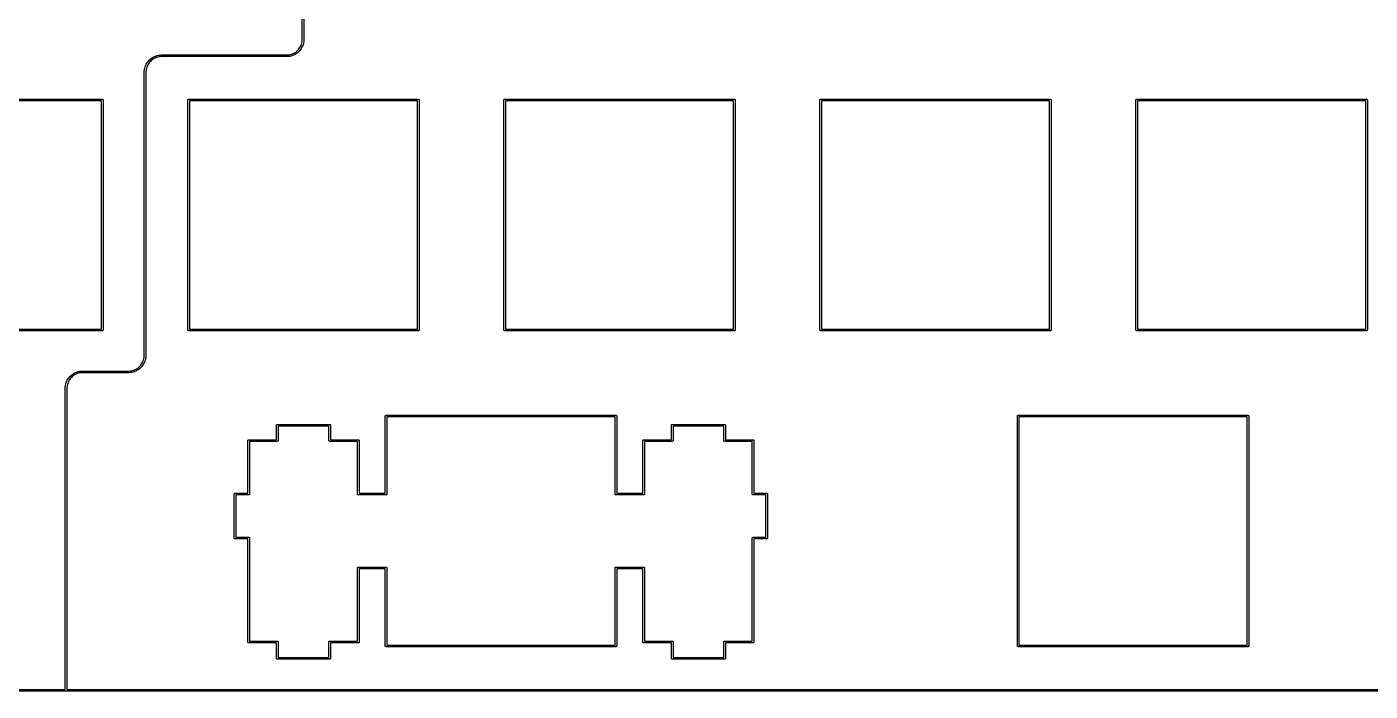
# Model space of a CAD drawing. Extents: x 13 to 318, y -118 to -23.
# Drawn here: x 144.1 to 225, y -118.3 to -78.3 of the extents above; entities that cross this region are included whole.
import ezdxf

# ---------------------------------------------------------------- set-up
doc = ezdxf.new("R2010")
doc.units = 0
doc.layers.add('BLACK', color=7, linetype='CONTINUOUS')

msp = doc.modelspace()

# ---------------------------------------------------------------- linework, layer by layer
at = {"layer": 'BLACK', "linetype": 'CONTINUOUS'}
for p, q in [((160.672, -79.0078), (160.672, -61.9494)), ((160.772, -61.9621), (160.772, -78.9979)), ((160.598, -79.3755), (160.624, -79.3063)), ((160.624, -79.3063), (160.646, -79.2303)), ((160.646, -79.2303), (160.662, -79.1505)), ((160.662, -79.1505), (160.671, -79.0637)), ((160.671, -79.0637), (160.672, -79.0133)), ((160.672, -79.0133), (160.672, -79.0078)), ((160.719, -79.3397), (160.691, -79.4126)), ((160.72, -79.3365), (160.719, -79.338)), ((160.719, -79.338), (160.719, -79.3397)), ((160.743, -79.2558), (160.72, -79.3358)), ((160.72, -79.3358), (160.72, -79.3365)), ((160.744, -79.2524), (160.743, -79.2541)), ((160.743, -79.2541), (160.743, -79.2558)), ((160.76, -79.1676), (160.744, -79.2517)), ((160.744, -79.2517), (160.744, -79.2524)), ((160.761, -79.1657), (160.76, -79.1676)), ((160.771, -79.0723), (160.761, -79.1632)), ((160.761, -79.1632), (160.761, -79.1639)), ((160.761, -79.1639), (160.761, -79.1657)), ((160.773, -79.0079), (160.771, -79.0685)), ((160.771, -79.0685), (160.771, -79.0692)), ((160.771, -79.0692), (160.771, -79.0708)), ((160.771, -79.0708), (160.771, -79.0723)), ((160.772, -78.9979), (160.772, -78.9982)), ((160.772, -78.9982), (160.773, -79.0079)), ((151.564, -80.1691), (151.623, -80.1276)), ((151.623, -80.1272), (151.625, -80.1265)), ((151.623, -80.1276), (151.623, -80.1272)), ((151.625, -80.1265), (151.626, -80.1256)), ((151.626, -80.1256), (151.689, -80.0875)), ((151.689, -80.0875), (151.69, -80.0872)), ((151.69, -80.0872), (151.691, -80.0865)), ((151.691, -80.0865), (151.693, -80.0857)), ((151.693, -80.0857), (151.762, -80.051)), ((151.805, -80.1412), (151.739, -80.1742)), ((151.762, -80.0507), (151.764, -80.0502)), ((151.762, -80.051), (151.762, -80.0507)), ((151.764, -80.0502), (151.765, -80.0494)), ((151.765, -80.0494), (151.836, -80.0204)), ((151.872, -80.1137), (151.805, -80.1412)), ((151.836, -80.0204), (151.837, -80.0201)), ((151.837, -80.0201), (151.838, -80.0196)), ((151.838, -80.0196), (151.84, -80.019)), ((151.84, -80.019), (151.916, -79.9947)), ((151.944, -80.0906), (151.872, -80.1137)), ((151.916, -79.9945), (151.918, -79.9942)), ((151.916, -79.9947), (151.916, -79.9945)), ((151.918, -79.9942), (151.92, -79.9937)), ((151.92, -79.9937), (152.001, -79.9749)), ((152.021, -80.0728), (151.944, -80.0906)), ((152.001, -79.9749), (152.002, -79.9747)), ((152.002, -79.9747), (152.003, -79.9745)), ((152.003, -79.9745), (152.005, -79.9741)), ((152.005, -79.9741), (152.094, -79.9615)), ((152.106, -80.0609), (152.021, -80.0728)), ((152.094, -79.9615), (152.095, -79.9614)), ((152.095, -79.9614), (152.097, -79.9614)), ((152.097, -79.9614), (152.099, -79.9611)), ((152.099, -79.9611), (152.185, -79.957)), ((152.2, -80.0564), (152.106, -80.0609)), ((152.185, -79.9569), (152.193, -79.9562)), ((152.185, -79.957), (152.185, -79.9569)), ((152.193, -79.9562), (159.724, -79.9562)), ((152.201, -80.0562), (152.2, -80.0564)), ((159.721, -80.0562), (152.201, -80.0562)), ((159.724, -80.0564), (159.721, -80.0562)), ((159.724, -79.9562), (159.725, -79.9563)), ((159.725, -80.0564), (159.724, -80.0564)), ((159.725, -79.9563), (159.817, -79.9517)), ((159.824, -80.0515), (159.725, -80.0564)), ((159.817, -79.9517), (159.9, -79.9398)), ((159.826, -80.0512), (159.824, -80.0515)), ((159.828, -80.0511), (159.826, -80.0512)), ((159.829, -80.051), (159.828, -80.0511)), ((159.917, -80.0384), (159.829, -80.051)), ((159.9, -79.9398), (159.979, -79.9215)), ((159.919, -80.038), (159.917, -80.0384)), ((159.92, -80.0378), (159.919, -80.038)), ((159.921, -80.0376), (159.92, -80.0378)), ((160.004, -80.0184), (159.921, -80.0376)), ((159.979, -79.9215), (160.051, -79.8981)), ((160.005, -80.0178), (160.004, -80.0184)), ((160.007, -80.0175), (160.005, -80.0178)), ((160.008, -80.0172), (160.007, -80.0175)), ((160.084, -79.9926), (160.008, -80.0172)), ((160.051, -79.8981), (160.119, -79.8702)), ((160.085, -79.992), (160.084, -79.9926)), ((160.087, -79.9915), (160.085, -79.992)), ((160.158, -79.9619), (160.087, -79.9913)), ((160.087, -79.9913), (160.087, -79.9915)), ((160.119, -79.8702), (160.184, -79.8372)), ((160.16, -79.9612), (160.158, -79.9619)), ((160.161, -79.9606), (160.16, -79.9612)), ((160.162, -79.9603), (160.161, -79.9606)), ((160.231, -79.9256), (160.162, -79.9603)), ((160.184, -79.8372), (160.245, -79.8003)), ((160.232, -79.9247), (160.231, -79.9256)), ((160.233, -79.9241), (160.232, -79.9247)), ((160.234, -79.9237), (160.233, -79.9241)), ((160.298, -79.8849), (160.234, -79.9237)), ((160.245, -79.8003), (160.301, -79.7602)), ((160.299, -79.884), (160.298, -79.8849)), ((160.301, -79.8832), (160.299, -79.884)), ((160.301, -79.7602), (160.353, -79.7171)), ((160.36, -79.8406), (160.301, -79.8828)), ((160.301, -79.8828), (160.301, -79.8832)), ((160.353, -79.7171), (160.403, -79.6698)), ((160.361, -79.8397), (160.36, -79.8406)), ((160.363, -79.8389), (160.361, -79.8397)), ((160.418, -79.7931), (160.363, -79.8385)), ((160.363, -79.8385), (160.363, -79.8389)), ((160.403, -79.6698), (160.448, -79.6197)), ((160.419, -79.7921), (160.418, -79.7931)), ((160.42, -79.7912), (160.419, -79.7921)), ((160.421, -79.7907), (160.42, -79.7912)), ((160.473, -79.7409), (160.421, -79.7907)), ((160.448, -79.6197), (160.493, -79.5627)), ((160.474, -79.7398), (160.473, -79.7409)), ((160.475, -79.7389), (160.474, -79.7398)), ((160.523, -79.6856), (160.475, -79.7383)), ((160.475, -79.7383), (160.475, -79.7389)), ((160.493, -79.5627), (160.532, -79.5036)), ((160.524, -79.6844), (160.523, -79.6856)), ((160.525, -79.6834), (160.524, -79.6844)), ((160.526, -79.6828), (160.525, -79.6834)), ((160.573, -79.6228), (160.526, -79.6828)), ((160.532, -79.5036), (160.568, -79.4408)), ((160.568, -79.4408), (160.598, -79.3755)), ((160.574, -79.6215), (160.573, -79.6228)), ((160.575, -79.6204), (160.574, -79.6215)), ((160.617, -79.5575), (160.575, -79.6198)), ((160.575, -79.6198), (160.575, -79.6204)), ((160.618, -79.5549), (160.617, -79.5562)), ((160.617, -79.5562), (160.617, -79.5575)), ((160.619, -79.5543), (160.618, -79.5549)), ((160.656, -79.4882), (160.619, -79.5543)), ((160.657, -79.4855), (160.656, -79.4868)), ((160.656, -79.4868), (160.656, -79.4882)), ((160.658, -79.4849), (160.657, -79.4855)), ((160.69, -79.4161), (160.658, -79.4849)), ((160.691, -79.4132), (160.69, -79.4146)), ((160.69, -79.4146), (160.69, -79.4161)), ((160.691, -79.4126), (160.691, -79.4132)), ((151.148, -80.9931), (151.15, -80.9367)), ((151.15, -80.9327), (151.161, -80.8368)), ((151.15, -80.9344), (151.15, -80.9327)), ((151.15, -80.936), (151.15, -80.9344)), ((151.15, -80.9367), (151.15, -80.936)), ((151.161, -80.8361), (151.162, -80.8342)), ((151.161, -80.8368), (151.161, -80.8361)), ((151.162, -80.8323), (151.18, -80.7489)), ((151.162, -80.8342), (151.162, -80.8323)), ((151.18, -80.7465), (151.181, -80.7448)), ((151.18, -80.7482), (151.18, -80.7465)), ((151.18, -80.7489), (151.18, -80.7482)), ((151.181, -80.7448), (151.204, -80.6674)), ((151.204, -80.6667), (151.205, -80.6652)), ((151.204, -80.6674), (151.204, -80.6667)), ((151.205, -80.6636), (151.233, -80.591)), ((151.205, -80.6652), (151.205, -80.6636)), ((151.233, -80.5904), (151.234, -80.589)), ((151.233, -80.591), (151.233, -80.5904)), ((151.234, -80.589), (151.235, -80.5874)), ((151.235, -80.5874), (151.269, -80.5162)), ((151.25, -80.9421), (151.248, -81.0081)), ((151.26, -80.8505), (151.25, -80.9421)), ((151.277, -80.7714), (151.26, -80.8505)), ((151.269, -80.5156), (151.27, -80.5143)), ((151.269, -80.5162), (151.269, -80.5156)), ((151.27, -80.5143), (151.271, -80.5128)), ((151.271, -80.5128), (151.308, -80.4484)), ((151.299, -80.6979), (151.277, -80.7714)), ((151.326, -80.629), (151.299, -80.6979)), ((151.308, -80.4478), (151.309, -80.4466)), ((151.308, -80.4484), (151.308, -80.4478)), ((151.309, -80.4466), (151.31, -80.4453)), ((151.31, -80.4453), (151.351, -80.3853)), ((151.358, -80.5613), (151.326, -80.629)), ((151.351, -80.3847), (151.352, -80.3836)), ((151.351, -80.3853), (151.351, -80.3847)), ((151.352, -80.3836), (151.353, -80.3824)), ((151.353, -80.3824), (151.398, -80.326)), ((151.394, -80.5001), (151.358, -80.5613)), ((151.433, -80.4432), (151.394, -80.5001)), ((151.398, -80.3255), (151.399, -80.3244)), ((151.398, -80.326), (151.398, -80.3255)), ((151.399, -80.3244), (151.4, -80.3233)), ((151.4, -80.3233), (151.449, -80.2705)), ((151.475, -80.3896), (151.433, -80.4432)), ((151.449, -80.27), (151.45, -80.2691)), ((151.449, -80.2705), (151.449, -80.27)), ((151.45, -80.2691), (151.451, -80.268)), ((151.451, -80.268), (151.503, -80.2194)), ((151.521, -80.3395), (151.475, -80.3896)), ((151.503, -80.2189), (151.504, -80.218)), ((151.503, -80.2194), (151.503, -80.2189)), ((151.504, -80.218), (151.505, -80.217)), ((151.505, -80.217), (151.561, -80.1713)), ((151.57, -80.2932), (151.521, -80.3395)), ((151.561, -80.1713), (151.562, -80.1708)), ((151.562, -80.1708), (151.563, -80.17)), ((151.563, -80.17), (151.564, -80.1691)), ((151.623, -80.2498), (151.57, -80.2932)), ((151.679, -80.2104), (151.623, -80.2498)), ((151.739, -80.1742), (151.679, -80.2104)), ((151.147, -81.0019), (151.148, -80.9946)), ((151.147, -98.0578), (151.147, -81.0019)), ((151.148, -80.9946), (151.148, -80.9931)), ((151.248, -81.0088), (151.247, -81.0136)), ((151.247, -81.0136), (151.247, -98.0479)), ((151.248, -81.0081), (151.248, -81.0088)), ((134.771, -82.6257), (148.616, -82.6257)), ((148.569, -82.7257), (134.818, -82.7257)), ((148.569, -96.4738), (148.569, -82.7257)), ((148.616, -82.6257), (148.619, -82.6255)), ((148.619, -82.6255), (148.621, -82.6257)), ((148.621, -82.6257), (148.629, -82.6264)), ((148.629, -82.6264), (148.638, -82.6293)), ((148.638, -82.6293), (148.647, -82.6339)), ((148.647, -82.6339), (148.654, -82.6402)), ((148.654, -82.6402), (148.661, -82.6478)), ((148.661, -82.6478), (148.665, -82.6565)), ((148.665, -82.6565), (148.668, -82.6659)), ((148.668, -82.6659), (148.669, -82.6757)), ((148.669, -82.6757), (148.669, -82.6781)), ((148.669, -82.6781), (148.669, -96.5213)), ((153.768, -82.6757), (153.769, -82.6659)), ((153.768, -82.6782), (153.768, -82.6757)), ((153.768, -96.5213), (153.768, -82.6782)), ((153.769, -82.6659), (153.772, -82.6565)), ((153.772, -82.6565), (153.776, -82.6478)), ((153.776, -82.6478), (153.783, -82.6402)), ((153.783, -82.6402), (153.79, -82.6339)), ((153.79, -82.6339), (153.799, -82.6293)), ((153.799, -82.6293), (153.808, -82.6264)), ((153.808, -82.6264), (153.816, -82.6257)), ((153.816, -82.6257), (153.818, -82.6255)), ((153.818, -82.6255), (153.821, -82.6257)), ((153.821, -82.6257), (167.666, -82.6257)), ((153.868, -82.7257), (153.868, -96.4738)), ((167.619, -82.7257), (153.868, -82.7257)), ((167.619, -96.4738), (167.619, -82.7257)), ((167.666, -82.6257), (167.669, -82.6255)), ((167.669, -82.6255), (167.671, -82.6257)), ((167.671, -82.6257), (167.679, -82.6264)), ((167.679, -82.6264), (167.688, -82.6293)), ((167.688, -82.6293), (167.697, -82.6339)), ((167.697, -82.6339), (167.704, -82.6402)), ((167.704, -82.6402), (167.711, -82.6478)), ((167.711, -82.6478), (167.715, -82.6565)), ((167.715, -82.6565), (167.718, -82.6659)), ((167.718, -82.6659), (167.719, -82.6757)), ((167.719, -82.6757), (167.719, -82.6781)), ((167.719, -82.6781), (167.719, -96.5213)), ((172.818, -82.6757), (172.819, -82.6659)), ((172.818, -82.6782), (172.818, -82.6757)), ((172.818, -96.5213), (172.818, -82.6782)), ((172.819, -82.6659), (172.822, -82.6565)), ((172.822, -82.6565), (172.826, -82.6478)), ((172.826, -82.6478), (172.833, -82.6402)), ((172.833, -82.6402), (172.84, -82.6339)), ((172.84, -82.6339), (172.849, -82.6293)), ((172.849, -82.6293), (172.858, -82.6264)), ((172.858, -82.6264), (172.866, -82.6257)), ((172.866, -82.6257), (172.868, -82.6255)), ((172.868, -82.6255), (172.871, -82.6257)), ((172.871, -82.6257), (186.716, -82.6257)), ((172.918, -82.7257), (172.918, -96.4738)), ((186.669, -82.7257), (172.918, -82.7257)), ((186.669, -96.4738), (186.669, -82.7257)), ((186.716, -82.6257), (186.719, -82.6255)), ((186.719, -82.6255), (186.721, -82.6257)), ((186.721, -82.6257), (186.729, -82.6264)), ((186.729, -82.6264), (186.738, -82.6293)), ((186.738, -82.6293), (186.747, -82.6339)), ((186.747, -82.6339), (186.754, -82.6402)), ((186.754, -82.6402), (186.761, -82.6478)), ((186.761, -82.6478), (186.765, -82.6565)), ((186.765, -82.6565), (186.768, -82.6659)), ((186.768, -82.6659), (186.769, -82.6757)), ((186.769, -82.6757), (186.769, -82.6781)), ((186.769, -82.6781), (186.769, -96.5213)), ((191.868, -82.6757), (191.869, -82.6659)), ((191.868, -82.6782), (191.868, -82.6757)), ((191.868, -96.5213), (191.868, -82.6782)), ((191.869, -82.6659), (191.872, -82.6565)), ((191.872, -82.6565), (191.876, -82.6478)), ((191.876, -82.6478), (191.883, -82.6402)), ((191.883, -82.6402), (191.89, -82.6339)), ((191.89, -82.6339), (191.899, -82.6293)), ((191.899, -82.6293), (191.908, -82.6264)), ((191.908, -82.6264), (191.916, -82.6257)), ((191.916, -82.6257), (191.918, -82.6255)), ((191.918, -82.6255), (191.921, -82.6257)), ((191.921, -82.6257), (205.766, -82.6257)), ((191.968, -82.7257), (191.968, -96.4738)), ((205.719, -82.7257), (191.968, -82.7257)), ((205.719, -96.4738), (205.719, -82.7257)), ((205.766, -82.6257), (205.769, -82.6255)), ((205.769, -82.6255), (205.771, -82.6257)), ((205.771, -82.6257), (205.779, -82.6264)), ((205.779, -82.6264), (205.788, -82.6293)), ((205.788, -82.6293), (205.797, -82.6339)), ((205.797, -82.6339), (205.804, -82.6402)), ((205.804, -82.6402), (205.811, -82.6478)), ((205.811, -82.6478), (205.815, -82.6565)), ((205.815, -82.6565), (205.818, -82.6659)), ((205.818, -82.6659), (205.819, -82.6757)), ((205.819, -82.6757), (205.819, -82.6781)), ((205.819, -82.6781), (205.819, -96.5213)), ((210.918, -82.6757), (210.919, -82.6659)), ((210.918, -82.6782), (210.918, -82.6757)), ((210.918, -96.5213), (210.918, -82.6782)), ((210.919, -82.6659), (210.922, -82.6565)), ((210.922, -82.6565), (210.926, -82.6478)), ((210.926, -82.6478), (210.933, -82.6402)), ((210.933, -82.6402), (210.94, -82.6339)), ((210.94, -82.6339), (210.949, -82.6293)), ((210.949, -82.6293), (210.958, -82.6264)), ((210.958, -82.6264), (210.966, -82.6257)), ((210.966, -82.6257), (210.968, -82.6255)), ((210.968, -82.6255), (210.971, -82.6257)), ((210.971, -82.6257), (224.816, -82.6257)), ((211.018, -82.7257), (211.018, -96.4738)), ((224.769, -82.7257), (211.018, -82.7257)), ((224.769, -96.4738), (224.769, -82.7257)), ((224.816, -82.6257), (224.819, -82.6255)), ((224.819, -82.6255), (224.821, -82.6257)), ((224.821, -82.6257), (224.829, -82.6264)), ((224.829, -82.6264), (224.838, -82.6293)), ((224.838, -82.6293), (224.847, -82.6339)), ((224.847, -82.6339), (224.854, -82.6402)), ((224.854, -82.6402), (224.861, -82.6478)), ((224.861, -82.6478), (224.865, -82.6565)), ((224.865, -82.6565), (224.868, -82.6659)), ((224.868, -82.6659), (224.869, -82.6757)), ((224.869, -82.6757), (224.869, -82.6781)), ((224.869, -82.6781), (224.869, -96.5213)), ((148.616, -96.5738), (134.771, -96.5738)), ((134.818, -96.4738), (148.569, -96.4738)), ((148.619, -96.574), (148.616, -96.5738)), ((148.629, -96.5731), (148.619, -96.574)), ((148.638, -96.5702), (148.629, -96.5731)), ((148.647, -96.5656), (148.638, -96.5702)), ((148.654, -96.5593), (148.647, -96.5656)), ((148.661, -96.5517), (148.654, -96.5593)), ((148.665, -96.543), (148.661, -96.5517)), ((148.668, -96.5336), (148.665, -96.543)), ((148.669, -96.5262), (148.668, -96.5336)), ((148.669, -96.5213), (148.669, -96.5238)), ((148.669, -96.5238), (148.669, -96.5262)), ((148.669, -96.5262), (148.669, -96.5262)), ((153.768, -96.5238), (153.768, -96.5213)), ((153.769, -96.5336), (153.768, -96.5238)), ((153.772, -96.543), (153.769, -96.5336)), ((153.776, -96.5517), (153.772, -96.543)), ((153.783, -96.5593), (153.776, -96.5517)), ((153.79, -96.5656), (153.783, -96.5593)), ((153.799, -96.5702), (153.79, -96.5656)), ((153.808, -96.5731), (153.799, -96.5702)), ((153.818, -96.574), (153.808, -96.5731)), ((153.821, -96.5738), (153.818, -96.574)), ((167.666, -96.5738), (153.821, -96.5738)), ((153.868, -96.4738), (167.619, -96.4738)), ((167.669, -96.574), (167.666, -96.5738)), ((167.679, -96.5731), (167.669, -96.574)), ((167.688, -96.5702), (167.679, -96.5731)), ((167.697, -96.5656), (167.688, -96.5702)), ((167.704, -96.5593), (167.697, -96.5656)), ((167.711, -96.5517), (167.704, -96.5593)), ((167.715, -96.543), (167.711, -96.5517)), ((167.718, -96.5336), (167.715, -96.543)), ((167.719, -96.5262), (167.718, -96.5336)), ((167.719, -96.5213), (167.719, -96.5238)), ((167.719, -96.5238), (167.719, -96.5262)), ((167.719, -96.5262), (167.719, -96.5262)), ((172.818, -96.5238), (172.818, -96.5213)), ((172.819, -96.5336), (172.818, -96.5238)), ((172.822, -96.543), (172.819, -96.5336)), ((172.826, -96.5517), (172.822, -96.543)), ((172.833, -96.5593), (172.826, -96.5517)), ((172.84, -96.5656), (172.833, -96.5593)), ((172.849, -96.5702), (172.84, -96.5656)), ((172.858, -96.5731), (172.849, -96.5702)), ((172.868, -96.574), (172.858, -96.5731)), ((172.871, -96.5738), (172.868, -96.574)), ((186.716, -96.5738), (172.871, -96.5738)), ((172.918, -96.4738), (186.669, -96.4738)), ((186.719, -96.574), (186.716, -96.5738)), ((186.729, -96.5731), (186.719, -96.574)), ((186.738, -96.5702), (186.729, -96.5731)), ((186.747, -96.5656), (186.738, -96.5702)), ((186.754, -96.5593), (186.747, -96.5656)), ((186.761, -96.5517), (186.754, -96.5593)), ((186.765, -96.543), (186.761, -96.5517)), ((186.768, -96.5336), (186.765, -96.543)), ((186.769, -96.5262), (186.768, -96.5336)), ((186.769, -96.5213), (186.769, -96.5238)), ((186.769, -96.5238), (186.769, -96.5262)), ((186.769, -96.5262), (186.769, -96.5262)), ((191.868, -96.5238), (191.868, -96.5213)), ((191.869, -96.5336), (191.868, -96.5238)), ((191.872, -96.543), (191.869, -96.5336)), ((191.876, -96.5517), (191.872, -96.543)), ((191.883, -96.5593), (191.876, -96.5517)), ((191.89, -96.5656), (191.883, -96.5593)), ((191.899, -96.5702), (191.89, -96.5656)), ((191.908, -96.5731), (191.899, -96.5702)), ((191.918, -96.574), (191.908, -96.5731)), ((191.921, -96.5738), (191.918, -96.574)), ((205.766, -96.5738), (191.921, -96.5738)), ((191.968, -96.4738), (205.719, -96.4738)), ((205.769, -96.574), (205.766, -96.5738)), ((205.779, -96.5731), (205.769, -96.574)), ((205.788, -96.5702), (205.779, -96.5731)), ((205.797, -96.5656), (205.788, -96.5702)), ((205.804, -96.5593), (205.797, -96.5656)), ((205.811, -96.5517), (205.804, -96.5593)), ((205.815, -96.543), (205.811, -96.5517)), ((205.818, -96.5336), (205.815, -96.543)), ((205.819, -96.5262), (205.818, -96.5336)), ((205.819, -96.5213), (205.819, -96.5238)), ((205.819, -96.5238), (205.819, -96.5262)), ((205.819, -96.5262), (205.819, -96.5262)), ((210.918, -96.5238), (210.918, -96.5213)), ((210.919, -96.5336), (210.918, -96.5238)), ((210.922, -96.543), (210.919, -96.5336)), ((210.926, -96.5517), (210.922, -96.543)), ((210.933, -96.5593), (210.926, -96.5517)), ((210.94, -96.5656), (210.933, -96.5593)), ((210.949, -96.5702), (210.94, -96.5656)), ((210.958, -96.5731), (210.949, -96.5702)), ((210.968, -96.574), (210.958, -96.5731)), ((210.971, -96.5738), (210.968, -96.574)), ((224.816, -96.5738), (210.971, -96.5738)), ((211.018, -96.4738), (224.769, -96.4738)), ((224.819, -96.574), (224.816, -96.5738)), ((224.829, -96.5731), (224.819, -96.574)), ((224.838, -96.5702), (224.829, -96.5731)), ((224.847, -96.5656), (224.838, -96.5702)), ((224.854, -96.5593), (224.847, -96.5656)), ((224.861, -96.5517), (224.854, -96.5593)), ((224.865, -96.543), (224.861, -96.5517)), ((224.868, -96.5336), (224.865, -96.543)), ((224.869, -96.5262), (224.868, -96.5336)), ((224.869, -96.5213), (224.869, -96.5238)), ((224.869, -96.5238), (224.869, -96.5262)), ((224.869, -96.5262), (224.869, -96.5262)), ((150.776, -98.8102), (150.828, -98.7671)), ((150.828, -98.7671), (150.878, -98.7198)), ((150.878, -98.7198), (150.923, -98.6697)), ((150.923, -98.6697), (150.968, -98.6127)), ((150.998, -98.7356), (150.95, -98.7883)), ((150.968, -98.6127), (151.007, -98.5536)), ((150.999, -98.7344), (150.998, -98.7356)), ((151, -98.7334), (150.999, -98.7344)), ((151.001, -98.7328), (151, -98.7334)), ((151.048, -98.6728), (151.001, -98.7328)), ((151.007, -98.5536), (151.043, -98.4908)), ((151.043, -98.4908), (151.073, -98.4255)), ((151.049, -98.6715), (151.048, -98.6728)), ((151.05, -98.6704), (151.049, -98.6715)), ((151.092, -98.6075), (151.05, -98.6698)), ((151.05, -98.6698), (151.05, -98.6704)), ((151.073, -98.4255), (151.099, -98.3563)), ((151.093, -98.6049), (151.092, -98.6062)), ((151.092, -98.6062), (151.092, -98.6075)), ((151.094, -98.6043), (151.093, -98.6049)), ((151.131, -98.5382), (151.094, -98.6043)), ((151.099, -98.3563), (151.121, -98.2803)), ((151.121, -98.2803), (151.137, -98.2005)), ((151.132, -98.5355), (151.131, -98.5368)), ((151.131, -98.5368), (151.131, -98.5382)), ((151.133, -98.5349), (151.132, -98.5355)), ((151.165, -98.4661), (151.133, -98.5349)), ((151.137, -98.2005), (151.146, -98.1137)), ((151.146, -98.1137), (151.147, -98.0633)), ((151.147, -98.0633), (151.147, -98.0578)), ((151.166, -98.4632), (151.165, -98.4646)), ((151.165, -98.4646), (151.165, -98.4661)), ((151.194, -98.3897), (151.166, -98.4626)), ((151.166, -98.4626), (151.166, -98.4632)), ((151.195, -98.3865), (151.194, -98.388)), ((151.194, -98.388), (151.194, -98.3897)), ((151.218, -98.3058), (151.195, -98.3858)), ((151.195, -98.3858), (151.195, -98.3865)), ((151.219, -98.3024), (151.218, -98.3041)), ((151.218, -98.3041), (151.218, -98.3058)), ((151.235, -98.2176), (151.219, -98.3017)), ((151.219, -98.3017), (151.219, -98.3024)), ((151.236, -98.2157), (151.235, -98.2176)), ((151.246, -98.1223), (151.236, -98.2132)), ((151.236, -98.2132), (151.236, -98.2139)), ((151.236, -98.2139), (151.236, -98.2157)), ((151.248, -98.0579), (151.246, -98.1185)), ((151.246, -98.1185), (151.246, -98.1192)), ((151.246, -98.1192), (151.246, -98.1208)), ((151.246, -98.1208), (151.246, -98.1223)), ((151.247, -98.0479), (151.247, -98.0482)), ((151.247, -98.0482), (151.248, -98.0579)), ((146.474, -99.6374), (146.508, -99.5662)), ((146.508, -99.5656), (146.509, -99.5643)), ((146.508, -99.5662), (146.508, -99.5656)), ((146.509, -99.5643), (146.51, -99.5628)), ((146.51, -99.5628), (146.547, -99.4984)), ((146.547, -99.4984), (146.548, -99.4978)), ((146.548, -99.4966), (146.549, -99.4953)), ((146.548, -99.4978), (146.548, -99.4966)), ((146.549, -99.4953), (146.59, -99.4353)), ((146.59, -99.4347), (146.591, -99.4336)), ((146.59, -99.4353), (146.59, -99.4347)), ((146.591, -99.4336), (146.592, -99.4324)), ((146.592, -99.4324), (146.637, -99.376)), ((146.633, -99.5501), (146.597, -99.6113)), ((146.672, -99.4932), (146.633, -99.5501)), ((146.637, -99.3755), (146.638, -99.3744)), ((146.637, -99.376), (146.637, -99.3755)), ((146.638, -99.3744), (146.639, -99.3733)), ((146.639, -99.3733), (146.688, -99.3205)), ((146.714, -99.4396), (146.672, -99.4932)), ((146.688, -99.32), (146.689, -99.3191)), ((146.688, -99.3205), (146.688, -99.32)), ((146.689, -99.3191), (146.69, -99.318)), ((146.69, -99.318), (146.742, -99.2694)), ((146.76, -99.3895), (146.714, -99.4396)), ((146.742, -99.2689), (146.743, -99.268)), ((146.742, -99.2694), (146.742, -99.2689)), ((146.743, -99.268), (146.744, -99.267)), ((146.744, -99.267), (146.8, -99.2213)), ((146.809, -99.3432), (146.76, -99.3895)), ((146.8, -99.2213), (146.801, -99.2208)), ((146.801, -99.2208), (146.802, -99.22)), ((146.802, -99.22), (146.803, -99.2191)), ((146.803, -99.2191), (146.862, -99.1776)), ((146.862, -99.2998), (146.809, -99.3432)), ((146.862, -99.1776), (146.863, -99.1772)), ((146.918, -99.2604), (146.862, -99.2998)), ((146.863, -99.1772), (146.864, -99.1765)), ((146.864, -99.1765), (146.865, -99.1756)), ((146.865, -99.1756), (146.928, -99.1375)), ((146.978, -99.2242), (146.918, -99.2604)), ((146.928, -99.1375), (146.929, -99.1372)), ((146.929, -99.1372), (146.93, -99.1365)), ((146.93, -99.1365), (146.932, -99.1357)), ((146.932, -99.1357), (147.001, -99.101)), ((147.044, -99.1912), (146.978, -99.2242)), ((147.001, -99.1007), (147.003, -99.1002)), ((147.001, -99.101), (147.001, -99.1007)), ((147.003, -99.1002), (147.004, -99.0994)), ((147.004, -99.0994), (147.075, -99.0704)), ((147.111, -99.1637), (147.044, -99.1912)), ((147.075, -99.0704), (147.076, -99.0701)), ((147.076, -99.0701), (147.077, -99.0696)), ((147.077, -99.0696), (147.079, -99.069)), ((147.079, -99.069), (147.155, -99.0447)), ((147.183, -99.1406), (147.111, -99.1637)), ((147.155, -99.0445), (147.157, -99.0442)), ((147.155, -99.0447), (147.155, -99.0445)), ((147.157, -99.0442), (147.159, -99.0437)), ((147.159, -99.0437), (147.24, -99.0249)), ((147.26, -99.1228), (147.183, -99.1406)), ((147.24, -99.0249), (147.241, -99.0247)), ((147.241, -99.0247), (147.242, -99.0245)), ((147.242, -99.0245), (147.244, -99.0241)), ((147.244, -99.0241), (147.333, -99.0115)), ((147.345, -99.1109), (147.26, -99.1228)), ((147.333, -99.0115), (147.334, -99.0114)), ((147.334, -99.0114), (147.336, -99.0114)), ((147.336, -99.0114), (147.338, -99.0111)), ((147.338, -99.0111), (147.425, -99.0069)), ((147.439, -99.1064), (147.345, -99.1109)), ((147.425, -99.0069), (147.433, -99.0062)), ((147.425, -99.0069), (147.425, -99.0069)), ((147.433, -99.0062), (150.199, -99.0062)), ((147.44, -99.1062), (147.439, -99.1064)), ((150.196, -99.1062), (147.44, -99.1062)), ((150.199, -99.1064), (150.196, -99.1062)), ((150.199, -99.0062), (150.2, -99.0063)), ((150.2, -99.1064), (150.199, -99.1064)), ((150.2, -99.0063), (150.292, -99.0017)), ((150.299, -99.1015), (150.2, -99.1064)), ((150.292, -99.0017), (150.375, -98.9898)), ((150.301, -99.1012), (150.299, -99.1015)), ((150.303, -99.1011), (150.301, -99.1012)), ((150.304, -99.101), (150.303, -99.1011)), ((150.392, -99.0884), (150.304, -99.101)), ((150.375, -98.9898), (150.454, -98.9715)), ((150.394, -99.088), (150.392, -99.0884)), ((150.395, -99.0878), (150.394, -99.088)), ((150.396, -99.0876), (150.395, -99.0878)), ((150.479, -99.0684), (150.396, -99.0876)), ((150.454, -98.9715), (150.526, -98.9481)), ((150.48, -99.0678), (150.479, -99.0684)), ((150.482, -99.0675), (150.48, -99.0678)), ((150.483, -99.0673), (150.482, -99.0675)), ((150.559, -99.0426), (150.483, -99.0673)), ((150.526, -98.9481), (150.594, -98.9202)), ((150.56, -99.042), (150.559, -99.0426)), ((150.562, -99.0415), (150.56, -99.042)), ((150.633, -99.0119), (150.562, -99.0413)), ((150.562, -99.0413), (150.562, -99.0415)), ((150.594, -98.9202), (150.659, -98.8872)), ((150.635, -99.0112), (150.633, -99.0119)), ((150.636, -99.0106), (150.635, -99.0112)), ((150.637, -99.0103), (150.636, -99.0106)), ((150.706, -98.9756), (150.637, -99.0103)), ((150.659, -98.8872), (150.72, -98.8503)), ((150.707, -98.9747), (150.706, -98.9756)), ((150.708, -98.9741), (150.707, -98.9747)), ((150.709, -98.9737), (150.708, -98.9741)), ((150.773, -98.9349), (150.709, -98.9737)), ((150.72, -98.8503), (150.776, -98.8102)), ((150.774, -98.934), (150.773, -98.9349)), ((150.776, -98.9332), (150.774, -98.934)), ((150.835, -98.8906), (150.776, -98.9328)), ((150.776, -98.9328), (150.776, -98.9332)), ((150.836, -98.8897), (150.835, -98.8906)), ((150.838, -98.8889), (150.836, -98.8897)), ((150.893, -98.8431), (150.838, -98.8885)), ((150.838, -98.8885), (150.838, -98.8889)), ((150.894, -98.8421), (150.893, -98.8431)), ((150.895, -98.8412), (150.894, -98.8421)), ((150.896, -98.8407), (150.895, -98.8412)), ((150.948, -98.7909), (150.896, -98.8407)), ((150.949, -98.7898), (150.948, -98.7909)), ((150.95, -98.7889), (150.949, -98.7898)), ((150.95, -98.7883), (150.95, -98.7889)), ((146.384, -100.052), (146.385, -100.045)), ((146.384, -118.201), (146.384, -100.052)), ((146.385, -100.045), (146.387, -100.037)), ((146.387, -100.037), (146.389, -99.9867)), ((146.389, -99.9827), (146.4, -99.8868)), ((146.389, -99.9844), (146.389, -99.9827)), ((146.389, -99.986), (146.389, -99.9844)), ((146.389, -99.9867), (146.389, -99.986)), ((146.4, -99.8861), (146.401, -99.8842)), ((146.4, -99.8868), (146.4, -99.8861)), ((146.401, -99.8823), (146.419, -99.7989)), ((146.401, -99.8842), (146.401, -99.8823)), ((146.419, -99.7965), (146.42, -99.7948)), ((146.419, -99.7982), (146.419, -99.7965)), ((146.419, -99.7989), (146.419, -99.7982)), ((146.42, -99.7948), (146.443, -99.7174)), ((146.443, -99.7167), (146.444, -99.7152)), ((146.443, -99.7174), (146.443, -99.7167)), ((146.444, -99.7136), (146.472, -99.641)), ((146.444, -99.7152), (146.444, -99.7136)), ((146.472, -99.6404), (146.473, -99.639)), ((146.472, -99.641), (146.472, -99.6404)), ((146.473, -99.639), (146.474, -99.6374)), ((146.485, -100.068), (146.484, -100.071)), ((146.484, -100.071), (146.484, -118.201)), ((146.487, -100.059), (146.485, -100.068)), ((146.489, -99.9921), (146.487, -100.058)), ((146.487, -100.058), (146.487, -100.059)), ((146.499, -99.9005), (146.489, -99.9921)), ((146.516, -99.8214), (146.499, -99.9005)), ((146.538, -99.7479), (146.516, -99.8214)), ((146.565, -99.679), (146.538, -99.7479)), ((146.597, -99.6113), (146.565, -99.679)), ((165.673, -101.726), (165.674, -101.716)), ((165.673, -101.728), (165.673, -101.726)), ((165.673, -106.375), (165.673, -101.728)), ((165.674, -101.716), (165.677, -101.706)), ((165.677, -101.706), (165.681, -101.698)), ((165.681, -101.698), (165.688, -101.69)), ((165.688, -101.69), (165.695, -101.684)), ((165.695, -101.684), (165.704, -101.679)), ((165.704, -101.679), (165.713, -101.676)), ((165.713, -101.676), (165.721, -101.676)), ((165.721, -101.676), (165.723, -101.675)), ((165.723, -101.675), (165.726, -101.676)), ((165.726, -101.676), (179.571, -101.676)), ((165.773, -101.776), (165.773, -106.422)), ((179.524, -101.776), (165.773, -101.776)), ((179.524, -106.422), (179.524, -101.776)), ((179.571, -101.676), (179.574, -101.675)), ((179.574, -101.675), (179.576, -101.676)), ((179.576, -101.676), (179.584, -101.676)), ((179.584, -101.676), (179.593, -101.679)), ((179.593, -101.679), (179.602, -101.684)), ((179.602, -101.684), (179.609, -101.69)), ((179.609, -101.69), (179.616, -101.698)), ((179.616, -101.698), (179.62, -101.706)), ((179.62, -101.706), (179.623, -101.716)), ((179.623, -101.716), (179.624, -101.726)), ((179.624, -101.726), (179.624, -101.728)), ((179.624, -101.728), (179.624, -106.375)), ((203.773, -101.726), (203.774, -101.716)), ((203.773, -101.728), (203.773, -101.726)), ((203.773, -115.571), (203.773, -101.728)), ((203.774, -101.716), (203.777, -101.706)), ((203.777, -101.706), (203.781, -101.698)), ((203.781, -101.698), (203.788, -101.69)), ((203.788, -101.69), (203.795, -101.684)), ((203.795, -101.684), (203.804, -101.679)), ((203.804, -101.679), (203.813, -101.676)), ((203.813, -101.676), (203.821, -101.676)), ((203.821, -101.676), (203.823, -101.675)), ((203.823, -101.675), (203.826, -101.676)), ((203.826, -101.676), (217.671, -101.676)), ((203.873, -101.776), (203.873, -115.524)), ((217.624, -101.776), (203.873, -101.776)), ((217.624, -115.524), (217.624, -101.776)), ((217.671, -101.676), (217.674, -101.675)), ((217.674, -101.675), (217.676, -101.676)), ((217.676, -101.676), (217.684, -101.676)), ((217.684, -101.676), (217.693, -101.679)), ((217.693, -101.679), (217.702, -101.684)), ((217.702, -101.684), (217.709, -101.69)), ((217.709, -101.69), (217.716, -101.698)), ((217.716, -101.698), (217.72, -101.706)), ((217.72, -101.706), (217.723, -101.716)), ((217.723, -101.716), (217.724, -101.726)), ((217.724, -101.726), (217.724, -101.728)), ((217.724, -101.728), (217.724, -115.571)), ((159.122, -102.274), (159.123, -102.265)), ((159.123, -102.277), (159.122, -102.274)), ((159.123, -102.265), (159.126, -102.255)), ((159.123, -103.144), (159.123, -102.277)), ((159.126, -102.255), (159.131, -102.246)), ((159.131, -102.246), (159.137, -102.239)), ((159.137, -102.239), (159.145, -102.233)), ((159.145, -102.233), (159.153, -102.228)), ((159.153, -102.228), (159.163, -102.225)), ((159.163, -102.225), (159.17, -102.224)), ((159.17, -102.224), (159.173, -102.224)), ((159.173, -102.224), (159.175, -102.224)), ((159.175, -102.224), (162.322, -102.224)), ((162.275, -102.324), (159.223, -102.324)), ((159.223, -102.324), (159.223, -103.191)), ((162.275, -103.191), (162.275, -102.324)), ((162.322, -102.224), (162.325, -102.224)), ((162.325, -102.224), (162.327, -102.224)), ((162.327, -102.224), (162.334, -102.225)), ((162.334, -102.225), (162.344, -102.228)), ((162.344, -102.228), (162.353, -102.233)), ((162.353, -102.233), (162.36, -102.239)), ((162.36, -102.239), (162.366, -102.246)), ((162.366, -102.246), (162.371, -102.255)), ((162.371, -102.255), (162.374, -102.265)), ((162.374, -102.265), (162.375, -102.274)), ((162.375, -102.274), (162.375, -102.277)), ((162.375, -102.277), (162.375, -103.144)), ((182.922, -102.274), (182.923, -102.265)), ((182.922, -102.277), (182.922, -102.274)), ((182.922, -103.144), (182.922, -102.277)), ((182.923, -102.265), (182.926, -102.255)), ((182.926, -102.255), (182.931, -102.246)), ((182.931, -102.246), (182.937, -102.239)), ((182.937, -102.239), (182.944, -102.233)), ((182.944, -102.233), (182.953, -102.228)), ((182.953, -102.228), (182.963, -102.225)), ((182.963, -102.225), (182.97, -102.224)), ((182.97, -102.224), (182.972, -102.224)), ((182.972, -102.224), (182.975, -102.224)), ((182.975, -102.224), (186.122, -102.224)), ((186.074, -102.324), (183.022, -102.324)), ((183.022, -102.324), (183.022, -103.191)), ((186.074, -103.191), (186.074, -102.324)), ((186.122, -102.224), (186.124, -102.224)), ((186.124, -102.224), (186.127, -102.224)), ((186.127, -102.224), (186.134, -102.225)), ((186.134, -102.225), (186.144, -102.228)), ((186.144, -102.228), (186.152, -102.233)), ((186.152, -102.233), (186.16, -102.239)), ((186.16, -102.239), (186.166, -102.246)), ((186.166, -102.246), (186.171, -102.255)), ((186.171, -102.255), (186.174, -102.265)), ((186.174, -102.265), (186.175, -102.274)), ((186.175, -102.274), (186.174, -102.277)), ((186.174, -102.277), (186.174, -103.144)), ((157.398, -103.194), (157.399, -103.184)), ((157.398, -103.196), (157.398, -103.194)), ((157.398, -106.375), (157.398, -103.196)), ((157.399, -103.184), (157.401, -103.175)), ((157.401, -103.175), (157.406, -103.166)), ((157.406, -103.166), (157.412, -103.158)), ((157.412, -103.158), (157.42, -103.152)), ((157.42, -103.152), (157.429, -103.147)), ((157.429, -103.147), (157.438, -103.145)), ((157.438, -103.145), (157.445, -103.144)), ((157.445, -103.144), (157.448, -103.144)), ((157.448, -103.144), (157.45, -103.144)), ((157.45, -103.144), (159.123, -103.144)), ((159.17, -103.244), (157.498, -103.244)), ((157.498, -103.244), (157.498, -106.422)), ((159.173, -103.244), (159.17, -103.244)), ((159.182, -103.243), (159.173, -103.244)), ((159.192, -103.24), (159.182, -103.243)), ((159.2, -103.236), (159.192, -103.24)), ((159.208, -103.229), (159.2, -103.236)), ((159.214, -103.222), (159.208, -103.229)), ((159.219, -103.213), (159.214, -103.222)), ((159.222, -103.204), (159.219, -103.213)), ((159.223, -103.196), (159.222, -103.204)), ((159.223, -103.191), (159.223, -103.194)), ((159.223, -103.194), (159.223, -103.196)), ((159.223, -103.196), (159.223, -103.196)), ((162.274, -103.194), (162.275, -103.191)), ((162.275, -103.204), (162.274, -103.194)), ((162.278, -103.213), (162.275, -103.204)), ((162.283, -103.222), (162.278, -103.213)), ((162.289, -103.229), (162.283, -103.222)), ((162.297, -103.236), (162.289, -103.229)), ((162.305, -103.24), (162.297, -103.236)), ((162.315, -103.243), (162.305, -103.24)), ((162.325, -103.244), (162.315, -103.243)), ((162.327, -103.244), (162.325, -103.244)), ((163.999, -103.244), (162.327, -103.244)), ((162.375, -103.144), (164.047, -103.144)), ((163.999, -106.422), (163.999, -103.244)), ((164.047, -103.144), (164.049, -103.144)), ((164.049, -103.144), (164.052, -103.144)), ((164.052, -103.144), (164.059, -103.145)), ((164.059, -103.145), (164.069, -103.147)), ((164.069, -103.147), (164.077, -103.152)), ((164.077, -103.152), (164.085, -103.158)), ((164.085, -103.158), (164.091, -103.166)), ((164.091, -103.166), (164.096, -103.175)), ((164.096, -103.175), (164.099, -103.184)), ((164.099, -103.184), (164.1, -103.194)), ((164.1, -103.194), (164.099, -103.196)), ((164.099, -103.196), (164.099, -106.375)), ((181.197, -103.194), (181.198, -103.184)), ((181.198, -103.196), (181.197, -103.194)), ((181.198, -103.184), (181.201, -103.175)), ((181.198, -106.375), (181.198, -103.196)), ((181.201, -103.175), (181.206, -103.166)), ((181.206, -103.166), (181.212, -103.158)), ((181.212, -103.158), (181.22, -103.152)), ((181.22, -103.152), (181.228, -103.147)), ((181.228, -103.147), (181.238, -103.145)), ((181.238, -103.145), (181.245, -103.144)), ((181.245, -103.144), (181.248, -103.144)), ((181.248, -103.144), (181.25, -103.144)), ((181.25, -103.144), (182.922, -103.144)), ((182.97, -103.244), (181.298, -103.244)), ((181.298, -103.244), (181.298, -106.422)), ((182.972, -103.244), (182.97, -103.244)), ((182.982, -103.243), (182.972, -103.244)), ((182.992, -103.24), (182.982, -103.243)), ((183, -103.236), (182.992, -103.24)), ((183.008, -103.229), (183, -103.236)), ((183.014, -103.222), (183.008, -103.229)), ((183.019, -103.213), (183.014, -103.222)), ((183.022, -103.204), (183.019, -103.213)), ((183.022, -103.191), (183.023, -103.194)), ((183.023, -103.194), (183.022, -103.196)), ((183.022, -103.196), (183.022, -103.196)), ((183.022, -103.196), (183.022, -103.204)), ((186.074, -103.194), (186.074, -103.191)), ((186.075, -103.204), (186.074, -103.194)), ((186.078, -103.213), (186.075, -103.204)), ((186.083, -103.222), (186.078, -103.213)), ((186.089, -103.229), (186.083, -103.222)), ((186.097, -103.236), (186.089, -103.229)), ((186.105, -103.24), (186.097, -103.236)), ((186.115, -103.243), (186.105, -103.24)), ((186.124, -103.244), (186.115, -103.243)), ((186.127, -103.244), (186.124, -103.244)), ((187.799, -103.244), (186.127, -103.244)), ((186.174, -103.144), (187.847, -103.144)), ((187.799, -106.422), (187.799, -103.244)), ((187.847, -103.144), (187.849, -103.144)), ((187.849, -103.144), (187.852, -103.144)), ((187.852, -103.144), (187.859, -103.145)), ((187.859, -103.145), (187.868, -103.147)), ((187.868, -103.147), (187.877, -103.152)), ((187.877, -103.152), (187.885, -103.158)), ((187.885, -103.158), (187.891, -103.166)), ((187.891, -103.166), (187.896, -103.175)), ((187.896, -103.175), (187.898, -103.184)), ((187.898, -103.184), (187.899, -103.194)), ((187.899, -103.194), (187.899, -103.196)), ((187.899, -103.196), (187.899, -106.375)), ((156.575, -106.425), (156.576, -106.415)), ((156.575, -106.427), (156.575, -106.425)), ((156.575, -109.071), (156.575, -106.427)), ((156.576, -106.415), (156.578, -106.405)), ((156.578, -106.405), (156.583, -106.397)), ((156.583, -106.397), (156.589, -106.389)), ((156.589, -106.389), (156.597, -106.383)), ((156.597, -106.383), (156.606, -106.378)), ((156.606, -106.378), (156.615, -106.375)), ((156.615, -106.375), (156.622, -106.375)), ((156.622, -106.375), (156.625, -106.374)), ((156.625, -106.374), (156.627, -106.375)), ((156.627, -106.375), (157.398, -106.375)), ((157.445, -106.475), (156.675, -106.475)), ((156.675, -106.475), (156.675, -109.024)), ((157.448, -106.475), (157.445, -106.475)), ((157.458, -106.474), (157.448, -106.475)), ((157.467, -106.471), (157.458, -106.474)), ((157.476, -106.466), (157.467, -106.471)), ((157.483, -106.46), (157.476, -106.466)), ((157.49, -106.453), (157.483, -106.46)), ((157.494, -106.444), (157.49, -106.453)), ((157.497, -106.435), (157.494, -106.444)), ((157.498, -106.427), (157.497, -106.435)), ((157.498, -106.422), (157.498, -106.425)), ((157.498, -106.425), (157.498, -106.427)), ((157.498, -106.427), (157.498, -106.427)), ((163.999, -106.425), (163.999, -106.422)), ((164, -106.435), (163.999, -106.425)), ((164.003, -106.444), (164, -106.435)), ((164.008, -106.453), (164.003, -106.444)), ((164.014, -106.46), (164.008, -106.453)), ((164.021, -106.466), (164.014, -106.46)), ((164.03, -106.471), (164.021, -106.466)), ((164.04, -106.474), (164.03, -106.471)), ((164.049, -106.475), (164.04, -106.474)), ((164.052, -106.475), (164.049, -106.475)), ((165.721, -106.475), (164.052, -106.475)), ((164.099, -106.375), (165.673, -106.375)), ((165.723, -106.475), (165.721, -106.475)), ((165.733, -106.474), (165.723, -106.475)), ((165.742, -106.471), (165.733, -106.474)), ((165.751, -106.466), (165.742, -106.471)), ((165.759, -106.46), (165.751, -106.466)), ((165.765, -106.453), (165.759, -106.46)), ((165.77, -106.444), (165.765, -106.453)), ((165.772, -106.435), (165.77, -106.444)), ((165.773, -106.427), (165.772, -106.435)), ((165.773, -106.422), (165.773, -106.425)), ((165.773, -106.425), (165.773, -106.427)), ((165.773, -106.427), (165.773, -106.427)), ((179.524, -106.425), (179.524, -106.422)), ((179.525, -106.435), (179.524, -106.425)), ((179.527, -106.444), (179.525, -106.435)), ((179.532, -106.453), (179.527, -106.444)), ((179.538, -106.46), (179.532, -106.453)), ((179.546, -106.466), (179.538, -106.46)), ((179.555, -106.471), (179.546, -106.466)), ((179.564, -106.474), (179.555, -106.471)), ((179.574, -106.475), (179.564, -106.474)), ((179.576, -106.475), (179.574, -106.475)), ((181.245, -106.475), (179.576, -106.475)), ((179.624, -106.375), (181.198, -106.375)), ((181.248, -106.475), (181.245, -106.475)), ((181.257, -106.474), (181.248, -106.475)), ((181.267, -106.471), (181.257, -106.474)), ((181.276, -106.466), (181.267, -106.471)), ((181.283, -106.46), (181.276, -106.466)), ((181.289, -106.453), (181.283, -106.46)), ((181.294, -106.444), (181.289, -106.453)), ((181.297, -106.435), (181.294, -106.444)), ((181.298, -106.427), (181.297, -106.435)), ((181.298, -106.422), (181.298, -106.425)), ((181.298, -106.425), (181.298, -106.427)), ((181.298, -106.427), (181.298, -106.427)), ((187.799, -106.425), (187.799, -106.422)), ((187.8, -106.435), (187.799, -106.425)), ((187.803, -106.444), (187.8, -106.435)), ((187.807, -106.453), (187.803, -106.444)), ((187.814, -106.46), (187.807, -106.453)), ((187.821, -106.466), (187.814, -106.46)), ((187.83, -106.471), (187.821, -106.466)), ((187.839, -106.474), (187.83, -106.471)), ((187.849, -106.475), (187.839, -106.474)), ((187.852, -106.475), (187.849, -106.475)), ((188.622, -106.475), (187.852, -106.475)), ((187.899, -106.375), (188.67, -106.375)), ((188.622, -109.024), (188.622, -106.475)), ((188.67, -106.375), (188.672, -106.374)), ((188.672, -106.374), (188.675, -106.375)), ((188.675, -106.375), (188.682, -106.375)), ((188.682, -106.375), (188.691, -106.378)), ((188.691, -106.378), (188.7, -106.383)), ((188.7, -106.383), (188.708, -106.389)), ((188.708, -106.389), (188.714, -106.397)), ((188.714, -106.397), (188.718, -106.405)), ((188.718, -106.405), (188.721, -106.415)), ((188.721, -106.415), (188.722, -106.425)), ((188.722, -106.425), (188.722, -106.427)), ((188.722, -106.427), (188.722, -109.071)), ((156.575, -109.074), (156.575, -109.071)), ((156.576, -109.084), (156.575, -109.074)), ((156.578, -109.093), (156.576, -109.084)), ((156.583, -109.102), (156.578, -109.093)), ((156.589, -109.109), (156.583, -109.102)), ((156.597, -109.116), (156.589, -109.109)), ((156.606, -109.12), (156.597, -109.116)), ((156.615, -109.123), (156.606, -109.12)), ((156.622, -109.124), (156.615, -109.123)), ((156.625, -109.124), (156.622, -109.124)), ((156.627, -109.124), (156.625, -109.124)), ((157.398, -109.124), (156.627, -109.124)), ((156.675, -109.024), (157.445, -109.024)), ((157.398, -115.343), (157.398, -109.124)), ((157.445, -109.024), (157.448, -109.024)), ((157.448, -109.024), (157.45, -109.024)), ((157.45, -109.024), (157.458, -109.025)), ((157.458, -109.025), (157.467, -109.028)), ((157.467, -109.028), (157.476, -109.032)), ((157.476, -109.032), (157.483, -109.038)), ((157.483, -109.038), (157.49, -109.046)), ((157.49, -109.046), (157.494, -109.055)), ((157.494, -109.055), (157.497, -109.064)), ((157.497, -109.064), (157.498, -109.074)), ((157.498, -109.074), (157.498, -109.076)), ((157.498, -109.076), (157.498, -115.295)), ((187.799, -109.074), (187.8, -109.064)), ((187.799, -109.076), (187.799, -109.074)), ((187.799, -115.295), (187.799, -109.076)), ((187.8, -109.064), (187.803, -109.055)), ((187.803, -109.055), (187.807, -109.046)), ((187.807, -109.046), (187.814, -109.038)), ((187.814, -109.038), (187.821, -109.032)), ((187.821, -109.032), (187.83, -109.028)), ((187.83, -109.028), (187.839, -109.025)), ((187.839, -109.025), (187.847, -109.024)), ((187.847, -109.024), (187.849, -109.024)), ((187.849, -109.024), (187.852, -109.024)), ((187.852, -109.024), (188.622, -109.024)), ((188.67, -109.124), (187.899, -109.124)), ((187.899, -109.124), (187.899, -115.343)), ((188.672, -109.124), (188.67, -109.124)), ((188.675, -109.124), (188.672, -109.124)), ((188.682, -109.123), (188.675, -109.124)), ((188.691, -109.12), (188.682, -109.123)), ((188.7, -109.116), (188.691, -109.12)), ((188.708, -109.109), (188.7, -109.116)), ((188.714, -109.102), (188.708, -109.109)), ((188.718, -109.093), (188.714, -109.102)), ((188.721, -109.084), (188.718, -109.093)), ((188.722, -109.074), (188.721, -109.084)), ((188.722, -109.071), (188.722, -109.074)), ((163.999, -110.875), (164, -110.865)), ((163.999, -110.877), (163.999, -110.875)), ((163.999, -115.295), (163.999, -110.877)), ((164, -110.865), (164.003, -110.856)), ((164.003, -110.856), (164.008, -110.847)), ((164.008, -110.847), (164.014, -110.839)), ((164.014, -110.839), (164.021, -110.833)), ((164.021, -110.833), (164.03, -110.828)), ((164.03, -110.828), (164.04, -110.826)), ((164.04, -110.826), (164.047, -110.825)), ((164.047, -110.825), (164.049, -110.825)), ((164.049, -110.825), (164.052, -110.825)), ((164.052, -110.825), (165.721, -110.825)), ((165.721, -110.825), (165.723, -110.825)), ((165.723, -110.825), (165.726, -110.825)), ((165.726, -110.825), (165.733, -110.826)), ((165.733, -110.826), (165.742, -110.828)), ((165.742, -110.828), (165.751, -110.833)), ((165.751, -110.833), (165.759, -110.839)), ((165.759, -110.839), (165.765, -110.847)), ((165.765, -110.847), (165.77, -110.856)), ((165.77, -110.856), (165.772, -110.865)), ((165.772, -110.865), (165.773, -110.875)), ((165.773, -110.875), (165.773, -110.877)), ((165.773, -110.877), (165.773, -115.524)), ((179.524, -110.875), (179.525, -110.865)), ((179.524, -110.877), (179.524, -110.875)), ((179.524, -115.524), (179.524, -110.877)), ((179.525, -110.865), (179.527, -110.856)), ((179.527, -110.856), (179.532, -110.847)), ((179.532, -110.847), (179.538, -110.839)), ((179.538, -110.839), (179.546, -110.833)), ((179.546, -110.833), (179.555, -110.828)), ((179.555, -110.828), (179.564, -110.826)), ((179.564, -110.826), (179.571, -110.825)), ((179.571, -110.825), (179.574, -110.825)), ((179.574, -110.825), (179.576, -110.825)), ((179.576, -110.825), (181.245, -110.825)), ((181.245, -110.825), (181.248, -110.825)), ((181.248, -110.825), (181.25, -110.825)), ((181.25, -110.825), (181.257, -110.826)), ((181.257, -110.826), (181.267, -110.828)), ((181.267, -110.828), (181.276, -110.833)), ((181.276, -110.833), (181.283, -110.839)), ((181.283, -110.839), (181.289, -110.847)), ((181.289, -110.847), (181.294, -110.856)), ((181.294, -110.856), (181.297, -110.865)), ((181.297, -110.865), (181.298, -110.875)), ((181.298, -110.875), (181.298, -110.877)), ((181.298, -110.877), (181.298, -115.295)), ((165.673, -110.925), (164.099, -110.925)), ((164.099, -110.925), (164.099, -115.343)), ((165.673, -115.571), (165.673, -110.925)), ((181.198, -110.925), (179.624, -110.925)), ((179.624, -110.925), (179.624, -115.571)), ((181.198, -115.343), (181.198, -110.925)), ((157.398, -115.345), (157.398, -115.343)), ((157.399, -115.355), (157.398, -115.345)), ((157.401, -115.364), (157.399, -115.355)), ((157.406, -115.373), (157.401, -115.364)), ((157.412, -115.381), (157.406, -115.373)), ((157.42, -115.387), (157.412, -115.381)), ((157.429, -115.392), (157.42, -115.387)), ((157.438, -115.394), (157.429, -115.392)), ((157.445, -115.395), (157.438, -115.394)), ((157.448, -115.395), (157.445, -115.395)), ((157.45, -115.395), (157.448, -115.395)), ((159.123, -115.395), (157.45, -115.395)), ((157.498, -115.295), (159.17, -115.295)), ((159.123, -116.323), (159.123, -115.395)), ((159.17, -115.295), (159.173, -115.295)), ((159.173, -115.295), (159.175, -115.295)), ((159.175, -115.295), (159.182, -115.296)), ((159.182, -115.296), (159.192, -115.299)), ((159.192, -115.299), (159.2, -115.303)), ((159.2, -115.303), (159.208, -115.31)), ((159.208, -115.31), (159.214, -115.317)), ((159.214, -115.317), (159.219, -115.326)), ((159.219, -115.326), (159.222, -115.335)), ((159.222, -115.335), (159.223, -115.345)), ((159.223, -115.345), (159.223, -115.348)), ((159.223, -115.348), (159.223, -116.276)), ((162.274, -115.345), (162.275, -115.335)), ((162.275, -115.348), (162.274, -115.345)), ((162.275, -115.335), (162.278, -115.326)), ((162.275, -116.276), (162.275, -115.348)), ((162.278, -115.326), (162.283, -115.317)), ((162.283, -115.317), (162.289, -115.31)), ((162.289, -115.31), (162.297, -115.303)), ((162.297, -115.303), (162.305, -115.299)), ((162.305, -115.299), (162.315, -115.296)), ((162.315, -115.296), (162.322, -115.295)), ((162.322, -115.295), (162.325, -115.295)), ((162.325, -115.295), (162.327, -115.295)), ((162.327, -115.295), (163.999, -115.295)), ((164.047, -115.395), (162.375, -115.395)), ((162.375, -115.395), (162.375, -116.323)), ((164.049, -115.395), (164.047, -115.395)), ((164.052, -115.395), (164.049, -115.395)), ((164.059, -115.394), (164.052, -115.395)), ((164.069, -115.392), (164.059, -115.394)), ((164.077, -115.387), (164.069, -115.392)), ((164.085, -115.381), (164.077, -115.387)), ((164.091, -115.373), (164.085, -115.381)), ((164.096, -115.364), (164.091, -115.373)), ((164.099, -115.355), (164.096, -115.364)), ((164.099, -115.343), (164.1, -115.345)), ((164.1, -115.345), (164.099, -115.355)), ((165.673, -115.574), (165.673, -115.571)), ((165.674, -115.584), (165.673, -115.574)), ((165.677, -115.593), (165.674, -115.584)), ((165.681, -115.602), (165.677, -115.593)), ((165.688, -115.609), (165.681, -115.602)), ((165.695, -115.616), (165.688, -115.609)), ((165.704, -115.62), (165.695, -115.616)), ((165.713, -115.623), (165.704, -115.62)), ((165.721, -115.624), (165.713, -115.623)), ((165.723, -115.624), (165.721, -115.624)), ((165.726, -115.624), (165.723, -115.624)), ((179.571, -115.624), (165.726, -115.624)), ((165.773, -115.524), (179.524, -115.524)), ((179.574, -115.624), (179.571, -115.624)), ((179.576, -115.624), (179.574, -115.624)), ((179.584, -115.623), (179.576, -115.624)), ((179.593, -115.62), (179.584, -115.623)), ((179.602, -115.616), (179.593, -115.62)), ((179.609, -115.609), (179.602, -115.616)), ((179.616, -115.602), (179.609, -115.609)), ((179.62, -115.593), (179.616, -115.602)), ((179.623, -115.584), (179.62, -115.593)), ((179.624, -115.574), (179.623, -115.584)), ((179.624, -115.571), (179.624, -115.574)), ((181.197, -115.345), (181.198, -115.343)), ((181.198, -115.355), (181.197, -115.345)), ((181.201, -115.364), (181.198, -115.355)), ((181.206, -115.373), (181.201, -115.364)), ((181.212, -115.381), (181.206, -115.373)), ((181.22, -115.387), (181.212, -115.381)), ((181.228, -115.392), (181.22, -115.387)), ((181.238, -115.394), (181.228, -115.392)), ((181.245, -115.395), (181.238, -115.394)), ((181.248, -115.395), (181.245, -115.395)), ((181.25, -115.395), (181.248, -115.395)), ((182.922, -115.395), (181.25, -115.395)), ((181.298, -115.295), (182.97, -115.295)), ((182.922, -116.323), (182.922, -115.395)), ((182.97, -115.295), (182.972, -115.295)), ((182.972, -115.295), (182.975, -115.295)), ((182.975, -115.295), (182.982, -115.296)), ((182.982, -115.296), (182.992, -115.299)), ((182.992, -115.299), (183, -115.303)), ((183, -115.303), (183.008, -115.31)), ((183.008, -115.31), (183.014, -115.317)), ((183.014, -115.317), (183.019, -115.326)), ((183.019, -115.326), (183.022, -115.335)), ((183.022, -115.335), (183.023, -115.345)), ((183.023, -115.345), (183.022, -115.348)), ((183.022, -115.348), (183.022, -116.276)), ((186.074, -115.345), (186.075, -115.335)), ((186.074, -115.348), (186.074, -115.345)), ((186.074, -116.276), (186.074, -115.348)), ((186.075, -115.335), (186.078, -115.326)), ((186.078, -115.326), (186.083, -115.317)), ((186.083, -115.317), (186.089, -115.31)), ((186.089, -115.31), (186.097, -115.303)), ((186.097, -115.303), (186.105, -115.299)), ((186.105, -115.299), (186.115, -115.296)), ((186.115, -115.296), (186.122, -115.295)), ((186.122, -115.295), (186.124, -115.295)), ((186.124, -115.295), (186.127, -115.295)), ((186.127, -115.295), (187.799, -115.295)), ((187.847, -115.395), (186.174, -115.395)), ((186.174, -115.395), (186.174, -116.323)), ((187.849, -115.395), (187.847, -115.395)), ((187.852, -115.395), (187.849, -115.395)), ((187.859, -115.394), (187.852, -115.395)), ((187.868, -115.392), (187.859, -115.394)), ((187.877, -115.387), (187.868, -115.392)), ((187.885, -115.381), (187.877, -115.387)), ((187.891, -115.373), (187.885, -115.381)), ((187.896, -115.364), (187.891, -115.373)), ((187.898, -115.355), (187.896, -115.364)), ((187.899, -115.345), (187.898, -115.355)), ((187.899, -115.343), (187.899, -115.345)), ((203.773, -115.574), (203.773, -115.571)), ((203.774, -115.584), (203.773, -115.574)), ((203.777, -115.593), (203.774, -115.584)), ((203.781, -115.602), (203.777, -115.593)), ((203.788, -115.609), (203.781, -115.602)), ((203.795, -115.616), (203.788, -115.609)), ((203.804, -115.62), (203.795, -115.616)), ((203.813, -115.623), (203.804, -115.62)), ((203.823, -115.624), (203.813, -115.623)), ((203.826, -115.624), (203.823, -115.624)), ((217.671, -115.624), (203.826, -115.624)), ((203.873, -115.524), (217.624, -115.524)), ((217.674, -115.624), (217.671, -115.624)), ((217.684, -115.623), (217.674, -115.624)), ((217.693, -115.62), (217.684, -115.623)), ((217.702, -115.616), (217.693, -115.62)), ((217.709, -115.609), (217.702, -115.616)), ((217.716, -115.602), (217.709, -115.609)), ((217.72, -115.593), (217.716, -115.602)), ((217.723, -115.584), (217.72, -115.593)), ((217.724, -115.576), (217.723, -115.584)), ((217.724, -115.571), (217.724, -115.574)), ((217.724, -115.574), (217.724, -115.576)), ((217.724, -115.576), (217.724, -115.576)), ((159.122, -116.326), (159.123, -116.323)), ((159.123, -116.335), (159.122, -116.326)), ((159.126, -116.345), (159.123, -116.335)), ((159.131, -116.354), (159.126, -116.345)), ((159.137, -116.361), (159.131, -116.354)), ((159.145, -116.367), (159.137, -116.361)), ((159.153, -116.372), (159.145, -116.367)), ((159.163, -116.375), (159.153, -116.372)), ((159.17, -116.376), (159.163, -116.375)), ((159.173, -116.376), (159.17, -116.376)), ((159.175, -116.376), (159.173, -116.376)), ((162.322, -116.376), (159.175, -116.376)), ((159.223, -116.276), (162.275, -116.276)), ((162.325, -116.376), (162.322, -116.376)), ((162.327, -116.376), (162.325, -116.376)), ((162.334, -116.375), (162.327, -116.376)), ((162.344, -116.372), (162.334, -116.375)), ((162.353, -116.367), (162.344, -116.372)), ((162.36, -116.361), (162.353, -116.367)), ((162.366, -116.354), (162.36, -116.361)), ((162.371, -116.345), (162.366, -116.354)), ((162.374, -116.335), (162.371, -116.345)), ((162.375, -116.326), (162.374, -116.335)), ((162.375, -116.323), (162.375, -116.326)), ((182.922, -116.326), (182.922, -116.323)), ((182.923, -116.335), (182.922, -116.326)), ((182.926, -116.345), (182.923, -116.335)), ((182.931, -116.354), (182.926, -116.345)), ((182.937, -116.361), (182.931, -116.354)), ((182.944, -116.367), (182.937, -116.361)), ((182.953, -116.372), (182.944, -116.367)), ((182.963, -116.375), (182.953, -116.372)), ((182.97, -116.376), (182.963, -116.375)), ((182.972, -116.376), (182.97, -116.376)), ((182.975, -116.376), (182.972, -116.376)), ((186.122, -116.376), (182.975, -116.376)), ((183.022, -116.276), (186.074, -116.276)), ((186.124, -116.376), (186.122, -116.376)), ((186.127, -116.376), (186.124, -116.376)), ((186.134, -116.375), (186.127, -116.376)), ((186.144, -116.372), (186.134, -116.375)), ((186.152, -116.367), (186.144, -116.372)), ((186.16, -116.361), (186.152, -116.367)), ((186.166, -116.354), (186.16, -116.361)), ((186.171, -116.345), (186.166, -116.354)), ((186.174, -116.335), (186.171, -116.345)), ((186.174, -116.323), (186.175, -116.326)), ((186.175, -116.326), (186.174, -116.335)), ((17.0326, -118.201), (146.384, -118.201)), ((146.484, -118.201), (313.979, -118.201)), ((146.432, -118.301), (17.033, -118.301)), ((146.434, -118.301), (146.432, -118.301)), ((146.437, -118.301), (146.434, -118.301)), ((313.979, -118.301), (146.437, -118.301))]:
    msp.add_line(p, q, dxfattribs=at)

doc.saveas('drawing.dxf')
